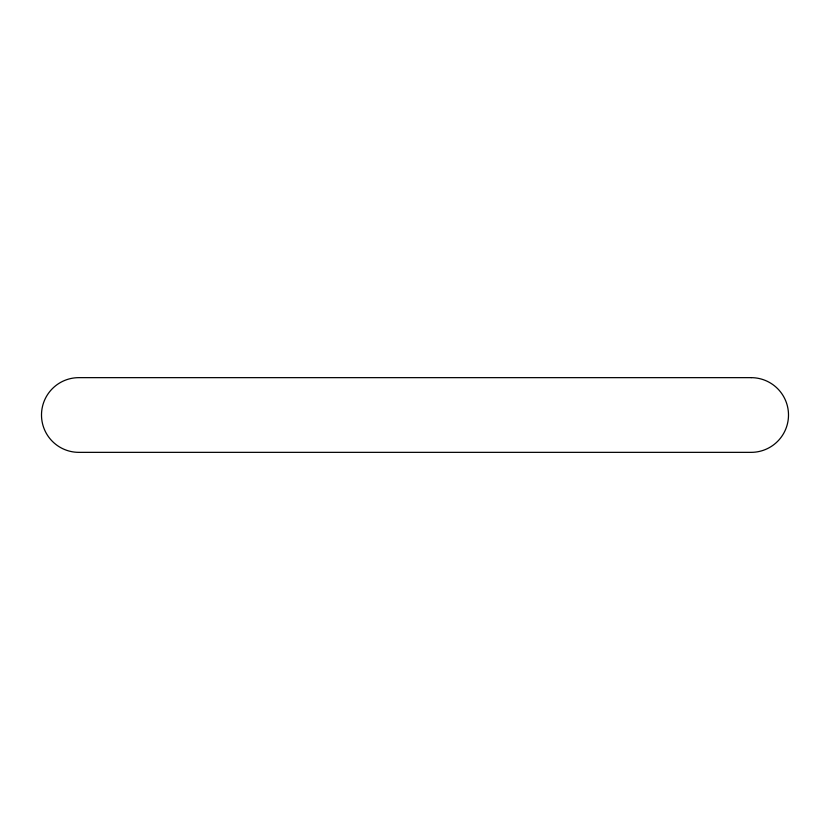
<?xml version="1.0" encoding="UTF-8"?>
<svg xmlns="http://www.w3.org/2000/svg" width="830" height="830" viewBox="0 0 830 830"><rect width="100%" height="100%" fill="white"/><g stroke="black" fill="none" stroke-linecap="round" stroke-linejoin="round"><path stroke-width="1.25" d="M751.15 377.65L78.85 377.65A37.35 37.35 0 0 0 41.5 415A37.35 37.35 0 0 0 78.85 452.35L751.15 452.35A37.35 37.35 0 0 0 788.5 415A37.35 37.35 0 0 0 751.15 377.65"/></g></svg>
